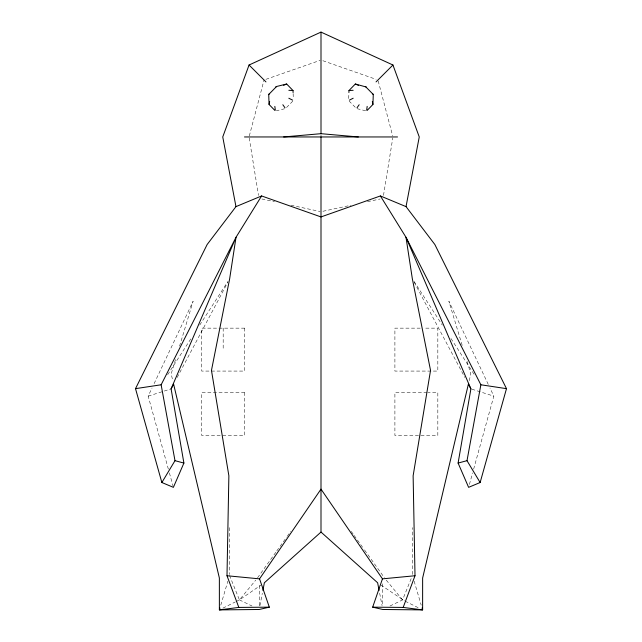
<?xml version="1.0" encoding="UTF-8"?>
<svg xmlns="http://www.w3.org/2000/svg" width="642" height="642" viewBox="0 0 642 642"><rect width="100%" height="100%" fill="white"/><g stroke="black" fill="none" stroke-linecap="round" stroke-linejoin="round"><path stroke-width="0.48" stroke-dasharray="3.21 2.41" d="M412.461 574.454L412.774 527.62M259.232 605.526L259.488 583.787M348.702 98.539L348.879 93.531M383.499 195.433L392.784 137.926M259.93 605.663L262.329 593.264M469.214 380.698L470.827 373.909L466.493 359.568M249.313 135.992L264.047 79.993M469.406 484.461L472.592 472.937M473.652 469.101L493.826 396.146L489.974 388.009M220.792 605.117L227.854 581.195M175.507 359.568L171.173 373.909L172.786 380.698M179.551 346.182L193.122 301.242L153.743 384.389M389.999 606L402.574 599.909L411.723 577.262M168.348 469.101L148.174 396.146L152.026 388.009M177.192 377.424L227.782 282.295M167.666 374.687L191.051 338.511M199.75 325.045L228.03 281.292M257.578 577.776L276.196 551.751M276.774 550.94L286.669 537.113M287.247 536.303L290.746 531.424M235.935 601.642L239.426 599.909L255.741 580.111M292.72 101.211L285.513 108.538L276.341 110.785M229.547 575.457L239.426 599.909L261.15 584.982M222.862 608.159L235.06 602.076M265.908 79.343L320.069 60.388M148.174 396.146L171.101 388.875M322.942 211.274L351.046 205.231M367.513 201.692L380.112 198.988M420.269 328.15L394.902 328.15L394.902 371.076L437.828 371.076L437.828 328.15L424.169 328.15M427.099 392.543L394.902 392.543L394.902 435.469L437.828 435.469L437.828 392.543L428.07 392.543M261.888 198.988L274.487 201.692M290.954 205.231L320.029 211.483M365.659 110.785L356.487 108.538L349.28 101.211M471.854 389.172L493.826 396.146M322.87 60.717L376.092 79.343M239.426 599.909L252.001 606M380.85 584.982L404.324 600.776M405.19 601.209L419.138 608.159M386.259 580.111L402.574 599.909M351.254 531.424L353.582 534.674M354.167 535.492L364.062 549.311M364.64 550.13L384.422 577.776M413.97 281.292L442.25 325.045M450.949 338.511L474.334 374.687M414.218 282.295L464.808 377.424M488.257 384.389L448.878 301.242L462.449 346.182M414.146 581.195L421.208 605.117M169.408 472.937L173.123 486.379M378.21 80.964L392.687 135.992M379.671 593.264L382.07 605.663M249.216 137.926L258.501 195.433M293.121 93.531L293.298 98.539M382.512 583.787L382.768 605.526M229.226 527.62L229.539 574.454M321 134.956L321 136.955M223.183 328.15L223.183 349.609M244.65 328.15L201.716 328.15L201.716 371.076L244.65 371.076L244.65 328.15M244.65 392.543L201.716 392.543L201.716 435.469L244.65 435.469L244.65 392.543"/><path stroke-width="0.96" d="M468.516 383.603L422.637 578.009L422.621 609.9L382.809 609.483L372.673 607.163L382.455 578.851L321 489.132L259.545 578.851L269.327 607.163L238.824 607.42L226.995 575.746L228.873 475.794L211.467 370.394L229.659 278.772L236.015 237.267L261.607 195.954L321 216.932L380.393 195.954L406.033 206.628L434.843 244.506L506.49 388.651L480.136 482.519L468.612 487.342L458.099 463.067L470.899 388.875L405.985 237.267L380.393 195.954M348.911 92.536L348.983 90.53L355.331 84.006L366.333 87.047M367.216 110.36L372.922 104.485L373.283 94.478L372.392 93.491M366.694 110.087L367.168 106.379M480.136 482.519L467.007 460.675L480.866 384.783L405.985 237.267L412.341 278.772L430.533 370.394L413.127 475.794L415.005 575.746L403.176 607.42L372.673 607.163M406.033 206.628L419.25 136.955L392.944 65.011L321 32.1L249.056 65.011L222.75 136.955L235.967 206.628L207.157 244.506L135.51 388.651L161.864 482.519L173.388 487.342L183.901 463.067L171.101 388.875L236.015 237.267L161.134 384.783L174.993 460.675L161.864 482.519M274.784 110.36L269.078 104.485L269.648 101.492M262.891 590.399L264.368 582.767L321 532.066L321 136.955M219.941 607.99L219.379 609.9L259.191 609.483L269.327 607.163M171.101 388.875L173.444 384.47M357.024 107.776L359.159 104.742M269.078 104.485L268.717 94.478L269.608 93.491M268.717 94.478L276.582 86.485L286.669 84.006L293.017 90.53L293.089 92.536M376.052 81.903L392.944 65.011M275.667 87.047L276.582 86.485M349.384 100.16L353.18 98.226M283.595 85.338L286.669 84.006M235.967 206.628L261.607 195.954M458.099 463.067L467.007 460.675M135.51 388.651L161.134 384.783M238.824 607.42L219.379 609.9L219.363 578.009L173.484 383.603M382.455 578.851L415.005 575.746M283.668 136.955L321.008 133.68L358.332 136.955M348.983 90.53L353.148 90.289M244.474 136.955L397.526 136.955M288.852 90.289L293.017 90.53M226.995 575.746L259.545 578.851M403.176 607.42L422.621 609.9L422.059 607.99M480.866 384.783L506.49 388.651M174.993 460.675L183.901 463.067M355.331 84.006L358.405 85.338M288.82 98.226L292.616 100.16M321 532.066L377.632 582.767L379.109 590.399M249.056 65.011L265.948 81.903M365.418 86.485L373.283 94.478M282.841 104.742L284.976 107.776M468.556 384.47L470.899 388.875M372.352 101.492L372.922 104.485M274.832 106.379L275.306 110.087M321.008 133.68L321 32.1"/></g></svg>
